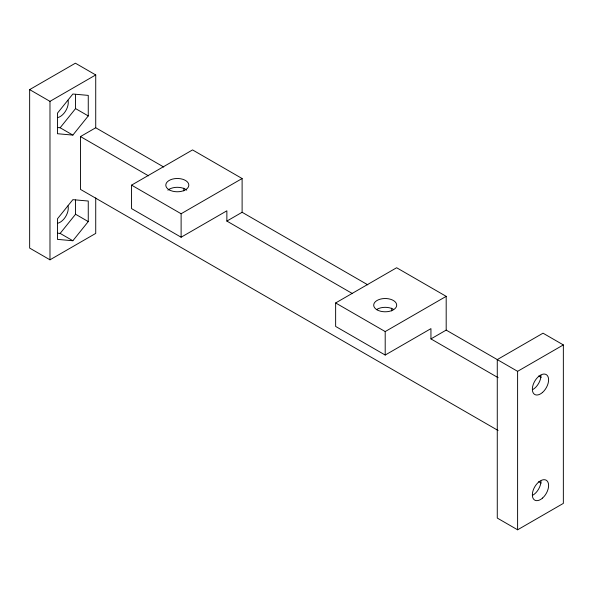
<?xml version="1.0" encoding="UTF-8"?>
<svg xmlns="http://www.w3.org/2000/svg" width="593" height="593" viewBox="0 0 593 593"><rect width="100%" height="100%" fill="white"/><g stroke="black" fill="none" stroke-linecap="round" stroke-linejoin="round"><path stroke-width="0.89" d="M57.425 127.517L60.145 127.762L75.556 108.593L75.556 94.309M72.857 135.1L88.261 115.931L88.261 95.391L72.857 94.013L57.447 113.181L57.447 133.721L72.857 135.1L60.145 127.762M57.425 233.168L60.145 233.405L75.556 214.243L75.556 199.952M72.857 240.743L88.261 221.582L88.261 201.034L72.857 199.663L57.447 218.824L57.447 239.372L72.857 240.743L60.145 233.405M95.725 197.892L95.725 233.405L49.982 259.816L29.65 248.082L29.65 89.61L75.393 63.199L95.725 74.94L95.725 127.762L163.75 167.033M29.65 89.61L49.982 101.351L95.725 74.94M498.113 430.503L80.478 189.389L80.478 136.568L95.725 127.762M352.561 293.654L226.867 221.078L226.867 210.811L181.117 237.222L131.564 208.61L131.564 185.135L192.555 149.918L242.114 178.53L242.114 212.279L367.808 284.848M131.564 185.135L181.117 213.747L242.114 178.53M226.867 221.078L242.114 212.279M335.638 302.956L396.635 267.739L446.188 296.352L446.188 330.101L430.941 338.907L430.941 328.633L385.198 355.044L335.638 326.432L335.638 302.956L385.198 331.569L446.188 296.352M446.188 330.101L517.607 371.329L563.35 344.918L563.35 503.39L517.607 529.801L497.275 518.06L497.275 359.595L543.018 333.184L563.35 344.918M75.556 108.593L88.261 115.931M538.726 376.006L541.112 377.385M80.478 136.568L148.502 175.839M430.941 338.907L498.164 377.711M75.556 214.243L88.261 221.582M538.726 481.657L541.112 483.028M517.607 371.329L517.607 529.801M391.706 308.182L391.706 310.932M385.198 331.569L385.198 355.044M183.815 188.159L183.815 190.909M181.117 213.747L181.117 237.222M49.982 101.351L49.982 259.816M377.066 309.264A11.504 6.642 0 0 1 393.329 309.264M540.986 375.436A11.504 6.642 -60 0 1 532.855 389.527M540.986 481.086A11.504 6.642 -60 0 1 532.855 495.17M68.002 205.897A11.504 6.642 -60 0 1 58.04 223.153M68.002 100.254A11.504 6.642 -60 0 1 58.04 117.503M167.886 190.131A11.504 6.642 0 0 1 186.728 190.131M542.58 498.038A11.504 6.642 -60 0 0 546.227 480.219A11.504 6.642 -60 0 0 532.625 492.286A11.504 6.642 -60 0 0 542.58 498.038M377.066 309.85A11.504 6.642 0 0 0 396.302 306.877A11.504 6.642 0 0 0 382.218 298.739A11.504 6.642 0 0 0 377.066 309.85M542.58 392.388A11.504 6.642 -60 0 0 546.227 374.576A11.504 6.642 -60 0 0 532.625 386.643A11.504 6.642 -60 0 0 542.58 392.388M169.175 189.827A11.504 6.642 0 0 0 188.418 186.854A11.504 6.642 0 0 0 174.327 178.715A11.504 6.642 0 0 0 169.175 189.827"/></g></svg>
